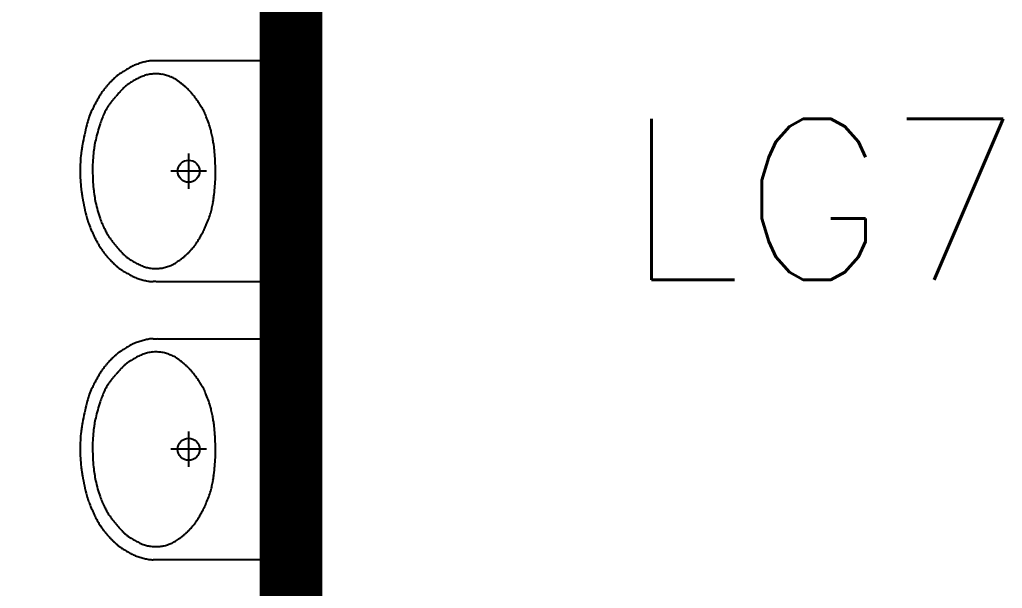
# Model space of a CAD drawing. Header units: millimetres. Extents: x -203861 to 22103, y -44552 to 100121.
# Drawn here: x -57150 to -54706, y 971 to 2385 of the extents above; entities that cross this region are included whole.
import ezdxf

# ---------------------------------------------------------------- set-up
doc = ezdxf.new("R2010")
doc.units = ezdxf.units.MM
for name, color, linetype in [('s2097a$0$LG7$0$49', 7, 'Continuous'), ('s2097a$0$LG7$0$63', 7, 'Continuous'), ('s2097a$0$ROOM-NO', 4, 'Continuous'), ('s2097a$0$solid', 8, 'Continuous')]:
    doc.layers.add(name, color=color, linetype=linetype)
doc.styles.add('s2097a$0$STANDARD', font='SIMPLEX')

# ---------------------------------------------------------------- blocks, each defined once
blk = doc.blocks.new('s2097a')
at = {"layer": 's2097a$0$LG7$0$49', "color": 8, "linetype": 'Continuous'}
for p, q in [((-56806.9, 2283.6), (-56549.9, 2283.6)), ((-56549.9, 2283.6), (-56549.9, 1733.7)), ((-56729.9, 2052.7), (-56729.9, 1964.7)), ((-56685.7, 2008.7), (-56773.9, 2008.7)), ((-56549.9, 1733.7), (-56806.9, 1733.7)), ((-56806.9, 1592), (-56549.9, 1592)), ((-56549.9, 1592), (-56549.9, 1042.1)), ((-56729.9, 1361.1), (-56729.9, 1273.1)), ((-56685.7, 1317.1), (-56773.9, 1317.1)), ((-56549.9, 1042.1), (-56806.9, 1042.1))]:
    blk.add_line(p, q, dxfattribs=at)
for centre, major_axis, start_param, end_param in [((-56836.1, 2201), (54.2, 54.2), 1.130908, 1.286461), ((-56769.3, 2015.8), (-193.4, 193.4), -0.483369, -0.439643), ((-56790.3, 2090.5), (-138.6, 138.6), -0.530228, -0.47224), ((-56804.7, 2145.5), (98.3, 98.3), 0.958884, 1.040557), ((-56817, 2209.3), (-52.4, 52.4), -0.774094, -0.626976), ((-56831.8, 3491.9), (854.5, 854.5), 3.938554, 3.947606), ((-56871.4, 2205.5), (-38.3, 38.3), -0.221266, -0.096482), ((-57936.1, 3888), (-1369.6, 1369.6), 2.920393, 2.923893), ((-56689.3, 1940.4), (265.6, 265.6), 1.329862, 1.363789), ((-56689.7, 1941.1), (-265.1, 265.1), -0.274907, -0.240916), ((-56812.2, 2162.6), (62.3, 62.3), 0.97595, 1.103555), ((-56810.8, 2155.9), (67.1, 67.1), 0.857862, 0.976355), ((-56811.9, 2169.6), (-57.3, 57.3), -0.780762, -0.714116), ((-56811.8, 2139.3), (78.7, 78.7), 0.741703, 0.790224), ((-56811.3, 2142.1), (76.8, 76.8), 0.693002, 0.744871), ((-56808.3, 2174.7), (-53.6, 53.6), -0.951878, -0.877634), ((-56810.6, 2164.7), (60.9, 60.9), 0.478092, 0.611531), ((-56855.2, 2157), (-71.1, 71.1), 0.022037, 0.107464), ((-56725, 2029.7), (199.9, 199.9), 1.558264, 1.586031), ((-56521.5, 1821), (406, 406), 1.544592, 1.558264), ((-56509.6, 1812), (-416.4, 416.4), -0.034499, -0.022055), ((-56807.9, 2131.7), (107.2, 107.2), 1.488002, 1.536328), ((-56807.9, 2125.2), (87, 87), 1.396096, 1.450684), ((-56807.9, 2125.2), (-87, 87), -0.22922, -0.174656), ((-56706.5, 1962.8), (222.4, 222.4), 1.322314, 1.342986), ((-56781, 2088), (119.4, 119.4), 1.283898, 1.322405), ((-56786.4, 2096.8), (112.1, 112.1), 1.241933, 1.280012), ((-56577, 1670.2), (-448.2, 448.2), -0.338438, -0.32891), ((-56812.6, 2162.2), (62.4, 62.4), 1.165777, 1.234203), ((-56809, 2153.2), (-69.2, 69.2), -0.466729, -0.405054), ((-56833.9, 2091), (-115.5, 115.5), -1.162858, -1.092373), ((-56805.4, 2159.9), (-62.8, 62.8), -1.219869, -1.150671), ((-56784.4, 2205.2), (27.5, 27.5), 0.193611, 0.351162), ((-56917.2, 2010.9), (193.9, 193.9), 0.162809, 0.187101), ((-56865.8, 2082.5), (131.6, 131.6), 0.126976, 0.162763), ((-57048.3, 1847), (-342.3, 342.3), -1.458835, -1.444283), ((-56971.1, 1943.8), (254.7, 254.7), 0.0923, 0.111852), ((-56850.6, 2137.5), (-82.2, 82.2), 0.158088, 0.239913), ((-56758.2, 2070.6), (162.8, 162.8), 1.687579, 1.728893), ((-56567.8, 1925.4), (332.1, 332.1), 1.678184, 1.696492), ((-56052.5, 1489.3), (785.3, 785.3), 1.661827, 1.669471), ((-56783.8, 2097.5), (-112.7, 112.7), 0.035882, 0.087847), ((-56655, 1977.7), (-237.1, 237.1), 0.011207, 0.035915), ((-56793.4, 2113.9), (-99.8, 99.8), -0.036115, 0.015863), ((-56828.2, 2151.4), (63.6, 63.6), 1.453228, 1.534761), ((-56839.5, 2102.8), (108.8, 108.8), 0.041631, 0.089936), ((-56940.1, 1993.4), (213.9, 213.9), 0.017097, 0.041681), ((-56814.5, 2123.1), (86.2, 86.2), 6.234848, 6.301958), ((-56818.7, 2119.2), (90.2, 90.2), 6.17075, 6.234865), ((-56469.7, 1912), (-395, 395), 0.289206, 0.310266), ((-45681.2, -3884.6), (-9055, 9055), 0.291334, 0.292222), ((-56730, 2066.4), (-181.1, 181.1), 0.246896, 0.291282), ((-56300.8, 1652.7), (-576.4, 576.4), 0.081507, 0.091999), ((-57512.2, 2681.1), (-547.2, 547.2), 3.223149, 3.234201), ((-58842.2, 3776.2), (1765.5, 1765.5), 4.807714, 4.811114), ((-56865, 2083.1), (131.7, 131.7), 6.116492, 6.167597), ((-57432.6, 1679), (624.5, 624.5), 6.105736, 6.11652), ((-56945.3, 2017.3), (205, 205), 6.073958, 6.107973), ((-57109.6, 1910.6), (343.5, 343.5), 6.053589, 6.073889), ((-56865.6, 2105.1), (83.5, 83.5), 1.901094, 2.048747), ((-56216.3, 1781.5), (-596.5, 596.5), 0.310178, 0.324122), ((-56782.4, 2077.6), (-123.1, 123.1), 0.331946, 0.417329), ((-56522.6, 1956.7), (-325.7, 325.7), 0.318369, 0.343288), ((-56885.2, 2139.6), (-38.5, 38.5), 0.109444, 0.319131), ((-56792.2, 2108.3), (-79.1, 79.1), 4.364181, 4.478573), ((-56919.8, 2048.6), (-178.7, 178.7), 4.31364, 4.364349), ((-56736.6, 2064.1), (-179.2, 179.2), 0.477649, 0.54661), ((-56647.1, 2022.8), (226.2, 226.2), 2.027062, 2.091312), ((-56603.4, 2008.5), (-258.7, 258.7), 0.417294, 0.457937), ((-56924, 2045.4), (182.3, 182.3), 5.824406, 5.889956), ((-56907.7, 2050.8), (170.2, 170.2), 5.754274, 5.824486), ((-56188.4, 1925.7), (579, 579), 2.111584, 2.142464), ((-56459.3, 1971.8), (363.8, 363.8), 2.091317, 2.13128), ((-57071.1, 2007.6), (-289.7, 289.7), 4.152737, 4.184396), ((-55997, 1884.1), (-717.5, 717.5), 0.571634, 0.596554), ((-56719.1, 2031.2), (-175.4, 175.4), 0.55998, 0.629437), ((-56933.3, 2039.2), (-189.7, 189.7), 4.104435, 4.152776), ((-57203.1, 1989.8), (383.6, 383.6), 5.656639, 5.677151), ((-56677.9, 2015.8), (-227.3, 227.3), 0.670703, 0.739261), ((-56747.6, 2023.2), (177.7, 177.7), 2.19461, 2.238936), ((-56616.4, 2001.8), (271.7, 271.7), 2.165584, 2.19458), ((-56572.8, 2011), (279.9, 279.9), 2.250812, 2.306488), ((-56636.5, 2018.1), (234.6, 234.6), 2.200148, 2.252101), ((-56849.5, 2046.5), (130.5, 130.5), 5.596303, 5.656591), ((-57235.4, 2010.7), (-404.5, 404.5), 3.997413, 4.021425), ((-56586.1, 2011.6), (292.2, 292.2), 2.310016, 2.363353), ((-56566.2, 2010.6), (-284.6, 284.6), 0.735642, 0.790407), ((-56729.8, 2008.6), (-19.4, 19.4), 2.35619449019229, 8.639379797371877), ((-57634.5, 1982.6), (687.4, 687.4), 5.554021, 5.568153), ((-58011.7, 1959.4), (954.6, 954.6), 5.54483, 5.555434), ((-56534.7, 2011), (-328.6, 328.6), 0.79066, 0.837986), ((-56527.3, 2010.9), (-312, 312), 0.790501, 0.840335), ((-57506.5, 1983.3), (597, 597), 5.527811, 5.544767), ((-57466.9, 2024), (568.8, 568.8), 5.460868, 5.47866), ((-56602.8, 2007.5), (280.3, 280.3), 2.408769, 2.464237), ((-56516.7, 2011.4), (-319.6, 319.6), 0.840277, 0.888939), ((-57177.8, 2011.8), (-364.2, 364.2), 3.838319, 3.865119), ((-57261.5, 2016.4), (-423.5, 423.5), 3.86618, 3.890076), ((-56728.6, 1994.3), (190.9, 190.9), 2.465908, 2.507291), ((-56608.3, 2001.4), (-254.4, 254.4), 0.887547, 0.935537), ((-57339.8, 2026.2), (-479.2, 479.2), 3.817974, 3.838342), ((-56627.5, 2009.6), (-263.3, 263.3), 0.936437, 0.966452), ((-56141.7, 2095.6), (612.1, 612.1), 2.533871, 2.563207), ((-56698.5, 1987.7), (-189.9, 189.9), 0.935511, 0.999781), ((-56513.6, 2026.5), (-323.5, 323.5), 0.996518, 1.041612), ((-56881.1, 1965.5), (151.9, 151.9), 5.273938, 5.334558), ((-57246, 2025.8), (413.4, 413.4), 5.334296, 5.353216), ((-56982.3, 1987.4), (-224.9, 224.9), 3.782404, 3.817171), ((-56566.9, 2006.3), (304.9, 304.9), 2.56321, 2.62209), ((-56760.2, 1961.8), (143.2, 143.2), 2.612292, 2.714058), ((-56934.8, 1977.7), (-190.8, 190.8), 3.654897, 3.703167), ((-56796.1, 1944.7), (-137, 137), 1.055267, 1.139647), ((-56660.2, 2000.1), (218.9, 218.9), 2.716651, 2.761097), ((-56892.1, 1967.5), (-159.8, 159.8), 3.507216, 3.577417), ((-56871.2, 1959.9), (-144.1, 144.1), 3.577361, 3.655216), ((-56747.8, 1962.5), (173.5, 173.5), 2.710413, 2.777091), ((-55848.4, 2358.2), (868.3, 868.3), 2.771931, 2.782319), ((-56767.5, 1954.1), (136.4, 136.4), 2.761025, 2.832342), ((-56066, 2310.2), (692.7, 692.7), 2.827194, 2.838814), ((-56921.1, 1974.5), (180.5, 180.5), 4.999331, 5.04944), ((-57066.3, 2044.2), (294.4, 294.4), 5.049499, 5.080234), ((-56756.6, 1945.9), (-163, 163), 1.211493, 1.266813), ((-56548.3, 2055.4), (329.4, 329.4), 2.838761, 2.863189), ((-56834.2, 1907.7), (-79.4, 79.4), 1.267916, 1.369202), ((-56679.9, 2011.9), (211.1, 211.1), 2.946361, 2.9784), ((-56754.4, 1958.4), (-146.2, 146.2), 1.407527, 1.453785), ((-56895.6, 1954.3), (157.8, 157.8), 4.88433, 4.927389), ((-56879.4, 1944.1), (-144.3, 144.3), 3.356188, 3.408885), ((-57153.9, 2100.5), (-367.7, 367.7), 3.408962, 3.429649), ((-56776.5, 1928.6), (144.8, 144.8), 2.863214, 2.918766), ((-56743.7, 1949.4), (172.2, 172.2), 2.919099, 2.95791), ((-56827.1, 1892.1), (100.7, 100.7), 2.957838, 3.024192), ((-56389.1, 2246.5), (-475.2, 475.2), 1.453299, 1.465991), ((-56712.1, 1985), (-181.3, 181.3), 1.465986, 1.499242), ((-56707.8, 1989.3), (-185.6, 185.6), 1.501119, 1.532531), ((-56701, 1995.6), (192.1, 192.1), 3.103177, 3.133521), ((-56818.4, 1897.4), (-89.9, 89.9), 3.126674, 3.190736), ((-56869.5, 1943.7), (138.6, 138.6), 4.761391, 4.802946), ((-56811.1, 1894.8), (84.8, 84.8), 4.804289, 4.884414), ((-56709.2, 1984.7), (206.7, 206.7), 3.022848, 3.052352), ((-56844.9, 1871.2), (-81.6, 81.6), 1.481388, 1.556108), ((-56585.1, 2126.3), (339.1, 339.1), 3.131144, 3.147292), ((-56455.6, 2257.2), (469.3, 469.3), 3.147265, 3.158933), ((-56781.6, 1915.7), (111.9, 111.9), 3.130878, 3.177192), ((-56825.1, 1869), (66.8, 66.8), 3.177263, 3.254877), ((-56811.6, 1886.3), (82.3, 82.3), 3.256916, 3.314648), ((-56818.3, 1876.9), (74.1, 74.1), 3.314707, 3.378797), ((-56708.3, 2056.9), (-223.3, 223.3), 1.807774, 1.828278), ((-56752.7, 1980.7), (160.9, 160.9), 3.399229, 3.427685), ((-56841.5, 1906.2), (-105.2, 105.2), 2.958217, 3.002415), ((-56940.5, 2036.8), (-221.1, 221.1), 3.003691, 3.026567), ((-56910.1, 1998.4), (-186.5, 186.5), 3.026631, 3.053755), ((-56838.2, 1912), (107, 107), 4.627038, 4.675467), ((-56959.7, 2042.9), (233.3, 233.3), 4.675514, 4.697726), ((-56547.8, 2160.5), (374.8, 374.8), 3.157281, 3.171233), ((-56737.9, 1958.9), (178.8, 178.8), 3.171275, 3.200507), ((-56873.7, 1807), (34.8, 34.8), 3.21279, 3.349181), ((-56170, 2885.5), (945.4, 945.4), 3.348922, 3.353954), ((-56753.3, 1977), (-182, 182), 1.773684, 1.82387), ((-56768.3, 1953), (-138.5, 138.5), 1.859138, 1.89009), ((-56617.2, 2253.3), (-376.2, 376.2), 1.890024, 1.901416), ((-56820.4, 1837.9), (-49.2, 49.2), 1.902172, 1.988783), ((-56808.7, 1868.2), (-72.2, 72.2), 1.988707, 2.047731), ((-56809, 1866), (-70.6, 70.6), 2.043656, 2.155255), ((-56812.7, 1847.7), (57.4, 57.4), 3.725732, 3.862862), ((-56813, 1849.4), (58.6, 58.6), 3.867587, 3.934033), ((-56813.4, 1910.9), (102.1, 102.1), 3.934096, 3.972227), ((-56812.4, 1901.9), (-95.7, 95.7), 2.396777, 2.438343), ((-56807.9, 1847.9), (-57.4, 57.4), 2.438279, 2.5076), ((-56807.7, 1841.8), (-53.1, 53.1), 2.516037, 2.667872), ((-56827.6, 1903.9), (-99.2, 99.2), 2.667507, 2.74896), ((-56809, 1861.6), (-66.6, 66.6), 2.738592, 2.805262), ((-56789.8, 1821.9), (-35.3, 35.3), 2.805154, 2.930553), ((-56910.2, 2006.1), (-190.9, 190.9), 2.933875, 2.958231), ((-56690, 2084.6), (270.2, 270.2), 3.39463, 3.428433), ((-56829.9, 1828.5), (63.9, 63.9), 3.433154, 3.564359), ((-56791.6, 1929.2), (-140.1, 140.1), 1.993334, 2.053289), ((-56801.4, 1894.1), (114.3, 114.3), 3.617259, 3.687304), ((-56807.5, 1869.1), (-96.1, 96.1), 2.116456, 2.199756), ((-56816.4, 1819.6), (-60.6, 60.6), 2.212197, 2.33953), ((-56842.5, 267.8), (1036.9, 1036.9), 0.761089, 0.768545), ((-56790.3, 1398.9), (-138.6, 138.6), -0.530228, -0.47224), ((-56804.7, 1453.9), (98.3, 98.3), 0.958884, 1.040557), ((-56817, 1517.7), (-52.4, 52.4), -0.774094, -0.626976), ((-56831.8, 2800.3), (854.5, 854.5), 3.938554, 3.947606), ((-56689.3, 1248.8), (265.6, 265.6), 1.329862, 1.363789), ((-56689.7, 1249.5), (-265.1, 265.1), -0.274907, -0.240916), ((-56836.1, 1509.4), (54.2, 54.2), 1.130908, 1.286461), ((-56769.3, 1324.2), (-193.4, 193.4), -0.483369, -0.439643), ((-56725, 1338.1), (199.9, 199.9), 1.558264, 1.586031), ((-56521.5, 1129.4), (406, 406), 1.544592, 1.558264), ((-56509.6, 1120.4), (-416.4, 416.4), -0.034499, -0.022055), ((-56807.9, 1440.1), (107.2, 107.2), 1.488002, 1.536328), ((-56871.4, 1513.9), (-38.3, 38.3), -0.221266, -0.096482), ((-57936.1, 3196.4), (-1369.6, 1369.6), 2.920393, 2.923893), ((-56706.5, 1271.2), (222.4, 222.4), 1.322314, 1.342986), ((-56781, 1396.4), (119.4, 119.4), 1.283898, 1.322405), ((-56786.4, 1405.2), (112.1, 112.1), 1.241933, 1.280012), ((-56577, 978.6), (-448.2, 448.2), -0.338438, -0.32891), ((-56812.6, 1470.6), (62.4, 62.4), 1.165777, 1.234203), ((-56809, 1461.6), (-69.2, 69.2), -0.466729, -0.405054), ((-56812.2, 1471), (62.3, 62.3), 0.97595, 1.103555), ((-56810.8, 1464.3), (67.1, 67.1), 0.857862, 0.976355), ((-56811.9, 1478), (-57.3, 57.3), -0.780762, -0.714116), ((-56811.8, 1447.7), (78.7, 78.7), 0.741703, 0.790224), ((-56811.3, 1450.5), (76.8, 76.8), 0.693002, 0.744871), ((-56808.3, 1483.1), (-53.6, 53.6), -0.951878, -0.877634), ((-56810.6, 1473.1), (-60.9, 60.9), -1.092704, -0.959266), ((-56833.9, 1399.4), (-115.5, 115.5), -1.162858, -1.092373), ((-56805.4, 1468.3), (-62.8, 62.8), -1.219869, -1.150671), ((-56784.4, 1513.6), (27.5, 27.5), 0.193611, 0.351162), ((-56917.2, 1319.3), (193.9, 193.9), 0.162809, 0.187101), ((-56865.8, 1390.9), (131.6, 131.6), 0.126976, 0.162763), ((-56758.2, 1379), (162.8, 162.8), 1.687579, 1.728893), ((-56567.8, 1233.8), (332.1, 332.1), 1.678184, 1.696492), ((-56855.2, 1465.4), (-71.1, 71.1), 0.022037, 0.107464), ((-56655, 1286.1), (-237.1, 237.1), 0.011207, 0.035915), ((-56793.4, 1422.3), (-99.8, 99.8), -0.036115, 0.015863), ((-56828.2, 1459.8), (63.6, 63.6), 1.453228, 1.534761), ((-56807.9, 1433.6), (87, 87), 1.396096, 1.450684), ((-56807.9, 1433.6), (-87, 87), -0.22922, -0.174656), ((-57048.3, 1155.4), (-342.3, 342.3), -1.458835, -1.444283), ((-56971.1, 1252.2), (254.7, 254.7), 0.0923, 0.111852), ((-56839.5, 1411.2), (108.8, 108.8), 0.041631, 0.089936), ((-56940.1, 1301.8), (213.9, 213.9), 0.017097, 0.041681), ((-56814.5, 1431.5), (86.2, 86.2), 6.234848, 6.301958), ((-45681.2, -4576.2), (-9055, 9055), 0.291334, 0.292222), ((-56730, 1374.8), (-181.1, 181.1), 0.246896, 0.291282), ((-56850.6, 1445.9), (-82.2, 82.2), 0.158088, 0.239913), ((-57512.2, 1989.5), (-547.2, 547.2), 3.223149, 3.234201), ((-58842.2, 3084.6), (1765.5, 1765.5), 4.807714, 4.811114), ((-56052.5, 797.7), (-785.3, 785.3), 0.091031, 0.098675), ((-56783.8, 1405.9), (-112.7, 112.7), 0.035882, 0.087847), ((-56818.7, 1427.6), (90.2, 90.2), 6.17075, 6.234865), ((-56865, 1391.5), (131.7, 131.7), 6.116492, 6.167597), ((-57432.6, 987.4), (624.5, 624.5), 6.105736, 6.11652), ((-56945.3, 1325.7), (205, 205), 6.073958, 6.107973), ((-56216.3, 1089.9), (-596.5, 596.5), 0.310178, 0.324122), ((-56469.7, 1220.4), (-395, 395), 0.289206, 0.310266), ((-56522.6, 1265.1), (-325.7, 325.7), 0.318369, 0.343288), ((-56885.2, 1448), (-38.5, 38.5), 0.109444, 0.319131), ((-56300.8, 961.1), (-576.4, 576.4), 0.081507, 0.091999), ((-57109.6, 1219), (343.5, 343.5), 6.053589, 6.073889), ((-56792.2, 1416.7), (-79.1, 79.1), 4.364181, 4.478573), ((-56736.6, 1372.5), (-179.2, 179.2), 0.477649, 0.54661), ((-56865.6, 1413.5), (83.5, 83.5), 1.901094, 2.048747), ((-56603.4, 1316.9), (-258.7, 258.7), 0.417294, 0.457937), ((-56782.4, 1386), (-123.1, 123.1), 0.331946, 0.417329), ((-56919.8, 1357), (-178.7, 178.7), 4.31364, 4.364349), ((-56924, 1353.8), (182.3, 182.3), 5.824406, 5.889956), ((-56188.4, 1234.1), (579, 579), 2.111584, 2.142464), ((-56647.1, 1331.2), (226.2, 226.2), 2.027062, 2.091312), ((-56907.7, 1359.2), (170.2, 170.2), 5.754274, 5.824486), ((-57071.1, 1316), (-289.7, 289.7), 4.152737, 4.184396), ((-55997, 1192.5), (-717.5, 717.5), 0.571634, 0.596554), ((-56719.1, 1339.6), (-175.4, 175.4), 0.55998, 0.629437), ((-56459.3, 1280.2), (363.8, 363.8), 2.091317, 2.13128), ((-56933.3, 1347.6), (-189.7, 189.7), 4.104435, 4.152776), ((-57203.1, 1298.2), (383.6, 383.6), 5.656639, 5.677151), ((-56747.6, 1331.6), (177.7, 177.7), 2.19461, 2.238936), ((-56616.4, 1310.2), (271.7, 271.7), 2.165584, 2.19458), ((-56636.5, 1326.5), (234.6, 234.6), 2.200148, 2.252101), ((-56849.5, 1354.9), (130.5, 130.5), 5.596303, 5.656591), ((-57235.4, 1319.1), (-404.5, 404.5), 3.997413, 4.021425), ((-56677.9, 1324.2), (-227.3, 227.3), 0.670703, 0.739261), ((-56572.8, 1319.4), (279.9, 279.9), 2.250812, 2.306488), ((-56729.8, 1317), (-19.4, 19.4), 2.35619449019229, 8.639379797371877), ((-57634.5, 1291), (687.4, 687.4), 5.554021, 5.568153), ((-58011.7, 1267.8), (954.6, 954.6), 5.54483, 5.555434), ((-56586.1, 1320), (292.2, 292.2), 2.310016, 2.363353), ((-56566.2, 1319), (-284.6, 284.6), 0.735642, 0.790407), ((-57506.5, 1291.7), (597, 597), 5.527811, 5.544767), ((-56534.7, 1319.4), (-328.6, 328.6), 0.79066, 0.837986), ((-56527.3, 1319.3), (-312, 312), 0.790501, 0.840335), ((-57261.5, 1324.8), (-423.5, 423.5), 3.86618, 3.890076), ((-57466.9, 1332.4), (568.8, 568.8), 5.460868, 5.47866), ((-56602.8, 1315.9), (280.3, 280.3), 2.408769, 2.464237), ((-56728.6, 1302.7), (190.9, 190.9), 2.465908, 2.507291), ((-56516.7, 1319.8), (-319.6, 319.6), 0.840277, 0.888939), ((-56608.3, 1309.8), (-254.4, 254.4), 0.887547, 0.935537), ((-57339.8, 1334.6), (-479.2, 479.2), 3.817974, 3.838342), ((-57177.8, 1320.2), (-364.2, 364.2), 3.838319, 3.865119), ((-56627.5, 1318), (-263.3, 263.3), 0.936437, 0.966452), ((-56141.7, 1404), (612.1, 612.1), 2.533871, 2.563207), ((-56698.5, 1296.1), (-189.9, 189.9), 0.935511, 0.999781), ((-57246, 1334.2), (413.4, 413.4), 5.334296, 5.353216), ((-56982.3, 1295.8), (-224.9, 224.9), 3.782404, 3.817171), ((-56566.9, 1314.7), (304.9, 304.9), 2.56321, 2.62209), ((-56513.6, 1334.9), (-323.5, 323.5), 0.996518, 1.041612), ((-56934.8, 1286.1), (-190.8, 190.8), 3.654897, 3.703167), ((-56881.1, 1273.9), (151.9, 151.9), 5.273938, 5.334558), ((-56796.1, 1253.1), (-137, 137), 1.055267, 1.139647), ((-56760.2, 1270.2), (143.2, 143.2), 2.612292, 2.714058), ((-56660.2, 1308.5), (218.9, 218.9), 2.716651, 2.761097), ((-56892.1, 1275.9), (-159.8, 159.8), 3.507216, 3.577417), ((-56871.2, 1268.3), (-144.1, 144.1), 3.577361, 3.655216), ((-56747.8, 1270.9), (173.5, 173.5), 2.710413, 2.777091), ((-56767.5, 1262.5), (136.4, 136.4), 2.761025, 2.832342), ((-56066, 1618.6), (692.7, 692.7), 2.827194, 2.838814), ((-57066.3, 1352.6), (294.4, 294.4), 5.049499, 5.080234), ((-55848.4, 1666.6), (868.3, 868.3), 2.771931, 2.782319), ((-56756.6, 1254.3), (-163, 163), 1.211493, 1.266813), ((-56834.2, 1216.1), (-79.4, 79.4), 1.267916, 1.369202), ((-56679.9, 1320.3), (211.1, 211.1), 2.946361, 2.9784), ((-56879.4, 1252.5), (-144.3, 144.3), 3.356188, 3.408885), ((-57153.9, 1408.9), (-367.7, 367.7), 3.408962, 3.429649), ((-56921.1, 1282.9), (180.5, 180.5), 4.999331, 5.04944), ((-56548.3, 1363.8), (329.4, 329.4), 2.838761, 2.863189), ((-56776.5, 1237), (144.8, 144.8), 2.863214, 2.918766), ((-56743.7, 1257.8), (172.2, 172.2), 2.919099, 2.95791), ((-56754.4, 1266.8), (-146.2, 146.2), 1.407527, 1.453785), ((-56389.1, 1554.9), (-475.2, 475.2), 1.453299, 1.465991), ((-56712.1, 1293.4), (-181.3, 181.3), 1.465986, 1.499242), ((-56707.8, 1297.7), (-185.6, 185.6), 1.501119, 1.532531), ((-56869.5, 1252.1), (138.6, 138.6), 4.761391, 4.802946), ((-56811.1, 1203.2), (84.8, 84.8), 4.804289, 4.884414), ((-56895.6, 1262.7), (157.8, 157.8), 4.88433, 4.927389), ((-56827.1, 1200.5), (100.7, 100.7), 2.957838, 3.024192), ((-56709.2, 1293.1), (206.7, 206.7), 3.022848, 3.052352), ((-56844.9, 1179.6), (-81.6, 81.6), 1.481388, 1.556108), ((-56701, 1304), (192.1, 192.1), 3.103177, 3.133521), ((-56781.6, 1224.1), (111.9, 111.9), 3.130878, 3.177192), ((-56825.1, 1177.4), (66.8, 66.8), 3.177263, 3.254877), ((-56811.6, 1194.7), (82.3, 82.3), 3.256916, 3.314648), ((-56940.5, 1345.2), (-221.1, 221.1), 3.003691, 3.026567), ((-56910.1, 1306.8), (-186.5, 186.5), 3.026631, 3.053755), ((-56838.2, 1220.4), (107, 107), 4.627038, 4.675467), ((-56959.7, 1351.3), (233.3, 233.3), 4.675514, 4.697726), ((-56818.4, 1205.8), (-89.9, 89.9), 3.126674, 3.190736), ((-56585.1, 1434.7), (339.1, 339.1), 3.131144, 3.147292), ((-56455.6, 1565.6), (469.3, 469.3), 3.147265, 3.158933), ((-56547.8, 1468.9), (374.8, 374.8), 3.157281, 3.171233), ((-56737.9, 1267.3), (178.8, 178.8), 3.171275, 3.200507), ((-56873.7, 1115.4), (34.8, 34.8), 3.21279, 3.349181), ((-56818.3, 1185.3), (74.1, 74.1), 3.314707, 3.378797), ((-56708.3, 1365.3), (-223.3, 223.3), 1.807774, 1.828278), ((-56752.7, 1289.1), (160.9, 160.9), 3.399229, 3.427685), ((-56768.3, 1261.4), (-138.5, 138.5), 1.859138, 1.89009), ((-56617.2, 1561.7), (-376.2, 376.2), 1.890024, 1.901416), ((-56820.4, 1146.3), (-49.2, 49.2), 1.902172, 1.988783), ((-56808.7, 1176.6), (-72.2, 72.2), 1.988707, 2.047731), ((-56809, 1174.4), (-70.6, 70.6), 2.043656, 2.155255), ((-56812.7, 1156.1), (57.4, 57.4), 3.725732, 3.862862), ((-56812.4, 1210.3), (-95.7, 95.7), 2.396777, 2.438343), ((-56807.9, 1156.3), (-57.4, 57.4), 2.438279, 2.5076), ((-56807.7, 1150.2), (-53.1, 53.1), 2.516037, 2.667872), ((-56827.6, 1212.3), (-99.2, 99.2), 2.667507, 2.74896), ((-56809, 1170), (-66.6, 66.6), 2.738592, 2.805262), ((-56789.8, 1130.3), (-35.3, 35.3), 2.805154, 2.930553), ((-56910.2, 1314.5), (-190.9, 190.9), 2.933875, 2.958231), ((-56841.5, 1214.6), (-105.2, 105.2), 2.958217, 3.002415), ((-56170, 2193.9), (945.4, 945.4), 3.348922, 3.353954), ((-56753.3, 1285.4), (-182, 182), 1.773684, 1.82387), ((-56690, 1393), (270.2, 270.2), 3.39463, 3.428433), ((-56829.9, 1136.9), (63.9, 63.9), 3.433154, 3.564359), ((-56791.6, 1237.6), (-140.1, 140.1), 1.993334, 2.053289), ((-56813, 1157.8), (58.6, 58.6), 3.867587, 3.934033), ((-56813.4, 1219.3), (102.1, 102.1), 3.934096, 3.972227), ((-56801.4, 1202.5), (114.3, 114.3), 3.617259, 3.687304), ((-56807.5, 1177.5), (-96.1, 96.1), 2.116456, 2.199756), ((-56816.4, 1128), (-60.6, 60.6), 2.212197, 2.33953), ((-56842.5, -423.8), (1036.9, 1036.9), 0.761089, 0.768545)]:
    blk.add_ellipse(centre, major_axis=major_axis, ratio=1, start_param=start_param, end_param=end_param, dxfattribs=at)
at = {"layer": 's2097a$0$LG7$0$63', "color": 8, "linetype": 'Continuous'}
blk.add_lwpolyline([(-56549.9, 4904.6), (-56399.9, 4904.6), (-56399.9, 3125.1), (-53199.9, 3125.1), (-53199.9, 2975.1), (-56399.9, 2975.1), (-56399.9, 150.1), (-56549.9, 150.1), (-56549.9, 750.1), (-57149.9, 750.1), (-57149.9, 900.1), (-56549.9, 900.1)], close=True, dxfattribs=at)
at = {"layer": 's2097a$0$solid', "color": 8, "linetype": 'Continuous', "const_width": 150}
blk.add_lwpolyline([(-56474.9, 4904.6), (-56474.9, 150.1)], dxfattribs=at)
at = {"layer": 's2097a$0$ROOM-NO', "style": 's2097a$0$STANDARD'}
blk.add_text('LG7340', height=400, dxfattribs=at).set_placement((-55647, 1738.6))

msp = doc.modelspace()

# ---------------------------------------------------------------- block references
msp.add_blockref('s2097a', (0, 0))

doc.saveas('drawing.dxf')
